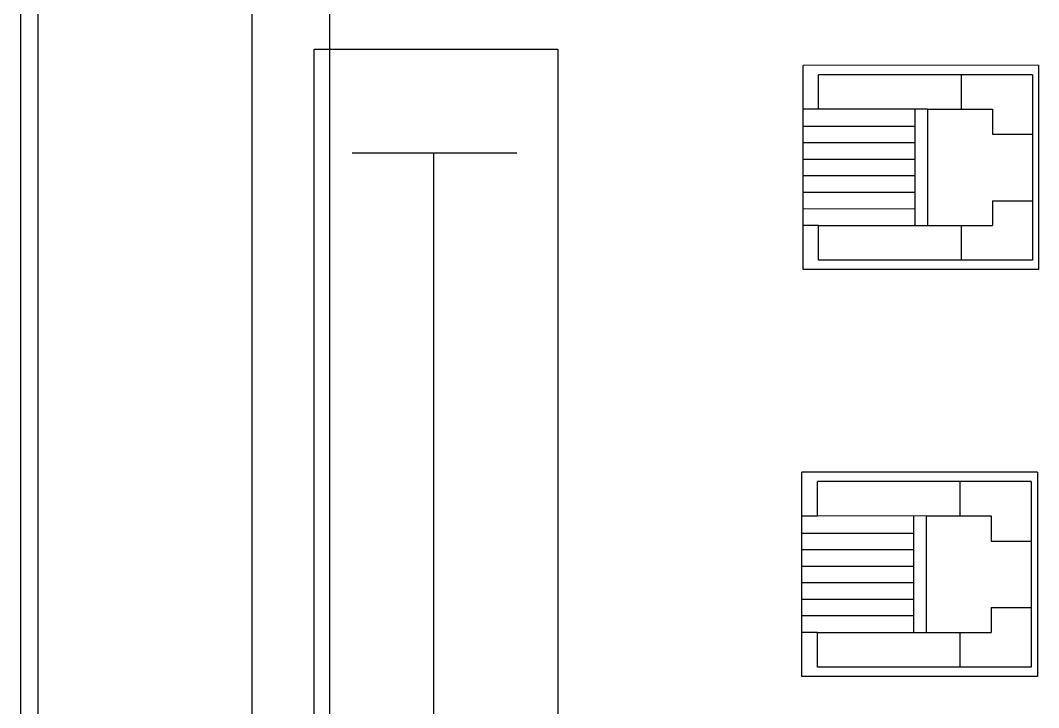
# Model space of a CAD drawing. Header units: inches. Extents: x 567429 to 582707, y 126347 to 133675.
# Drawn here: x 579776.51 to 579815.92, y 131682.72 to 131709.32 of the extents above; entities that cross this region are included whole.
import ezdxf

# ---------------------------------------------------------------- set-up
doc = ezdxf.new("R2010")
doc.units = ezdxf.units.IN
doc.header["$MEASUREMENT"] = 0
for name, color, linetype in [('BORD', 3, 'Continuous'), ('mobl', 11, 'Continuous'), ('NURSE CALL WIRE', 4, 'Continuous'), ('SOCKET WIRE', 4, 'Continuous'), ('wall kanaf', 4, 'Continuous')]:
    doc.layers.add(name, color=color, linetype=linetype)

# ---------------------------------------------------------------- blocks, each defined once
blk = doc.blocks.new('BOARD1')
at = {"layer": 'BORD', "color": 4}
blk.add_line((-77.345, 2.639), (98.928, 2.639), dxfattribs=at)
at = {"layer": 'BORD'}
for p, q in [((-33.516, 0), (33.516, 0)), ((33.516, 0), (33.516, -10.387)), ((33.516, -10.387), (-33.516, -10.387)), ((6.768, -20.787), (15.478, -20.787)), ((6.768, -30.832), (6.768, -20.787)), ((8.648, -21.452), (8.648, -20.787)), ((13.609, -21.452), (13.609, -20.787)), ((15.478, -30.832), (15.478, -20.787)), ((24.115, -20.843), (32.824, -20.843)), ((24.115, -30.888), (24.115, -20.843)), ((25.995, -21.508), (25.995, -20.843)), ((30.956, -21.508), (30.956, -20.843)), ((32.824, -30.888), (32.824, -20.843)), ((7.167, -30.566), (7.167, -21.452)), ((7.167, -21.452), (8.648, -21.452)), ((8.648, -21.452), (8.648, -28.866)), ((13.609, -21.452), (15.078, -21.452)), ((13.611, -26.093), (13.609, -21.452)), ((15.078, -30.566), (15.078, -21.452)), ((24.514, -30.622), (24.514, -21.508)), ((24.514, -21.508), (25.995, -21.508)), ((25.995, -21.508), (25.995, -28.923)), ((30.956, -21.508), (32.425, -21.508)), ((30.958, -26.15), (30.956, -21.508)), ((32.425, -30.622), (32.425, -21.508)), ((8.648, -25.565), (13.611, -25.565)), ((25.995, -25.621), (30.957, -25.621)), ((13.611, -26.093), (8.648, -26.093)), ((13.611, -26.093), (13.611, -28.866)), ((30.958, -26.15), (25.995, -26.15)), ((30.958, -26.15), (30.958, -28.923)), ((8.648, -27.527), (7.167, -27.527)), ((15.078, -27.528), (13.611, -27.528)), ((25.995, -27.584), (24.514, -27.584)), ((32.425, -27.584), (30.958, -27.584)), ((9.705, -28.866), (8.648, -28.866)), ((9.705, -28.867), (9.705, -30.566)), ((13.611, -28.866), (12.54, -28.866)), ((12.54, -28.866), (12.54, -30.566)), ((27.052, -28.923), (25.995, -28.923)), ((27.052, -28.924), (27.052, -30.622)), ((30.958, -28.923), (29.887, -28.923)), ((29.887, -28.923), (29.887, -30.622)), ((15.078, -30.566), (7.167, -30.566)), ((32.425, -30.622), (24.514, -30.622)), ((15.478, -30.832), (6.768, -30.832)), ((32.824, -30.888), (24.115, -30.888))]:
    blk.add_line(p, q, dxfattribs=at)
at = {"layer": 'BORD', "color": 3}
for p, q in [((29.101, -1.618), (29.101, -8.638)), ((-30.192, -5.106), (29.101, -5.106))]:
    blk.add_line(p, q, dxfattribs=at)
at = {"layer": 'BORD', "color": 30}
for p, q in [((9.352, -25.565), (9.352, -20.787)), ((10.056, -25.565), (10.056, -20.787)), ((10.76, -25.565), (10.76, -20.787)), ((11.464, -25.565), (11.464, -20.787)), ((12.168, -25.565), (12.168, -20.787)), ((12.871, -25.565), (12.871, -20.787)), ((26.699, -25.621), (26.699, -20.843)), ((27.403, -25.621), (27.403, -20.843)), ((28.107, -25.621), (28.107, -20.843)), ((28.81, -25.621), (28.81, -20.843)), ((29.514, -25.621), (29.514, -20.843)), ((30.218, -25.621), (30.218, -20.843))]:
    blk.add_line(p, q, dxfattribs=at)

msp = doc.modelspace()

# ---------------------------------------------------------------- linework, layer by layer
at = {"layer": 'mobl', "color": 15}
msp.add_line((579788.486, 131642.575), (579788.486, 131732.575), dxfattribs=at)
at = {"layer": 'NURSE CALL WIRE'}
msp.add_line((579776.51, 131755.334), (579776.51, 131429.032), dxfattribs=at)
at = {"layer": 'SOCKET WIRE'}
msp.add_line((579777.191, 131756.73), (579777.191, 131429.032), dxfattribs=at)
at = {"layer": 'wall kanaf', "color": 15, "lineweight": 20, "ltscale": 0.1}
msp.add_line((579785.486, 131400.789), (579785.486, 131859.789), dxfattribs=at)

# ---------------------------------------------------------------- block references
at = {"layer": 'BORD', "ltscale": 5, "xscale": 0.9077507259660533, "yscale": 0.9077507259660533, "zscale": 0.9077507259660533, "rotation": 90.00288558390875}
msp.add_blockref('BOARD1', (579787.883, 131677.779), dxfattribs=at)

doc.saveas('drawing.dxf')
